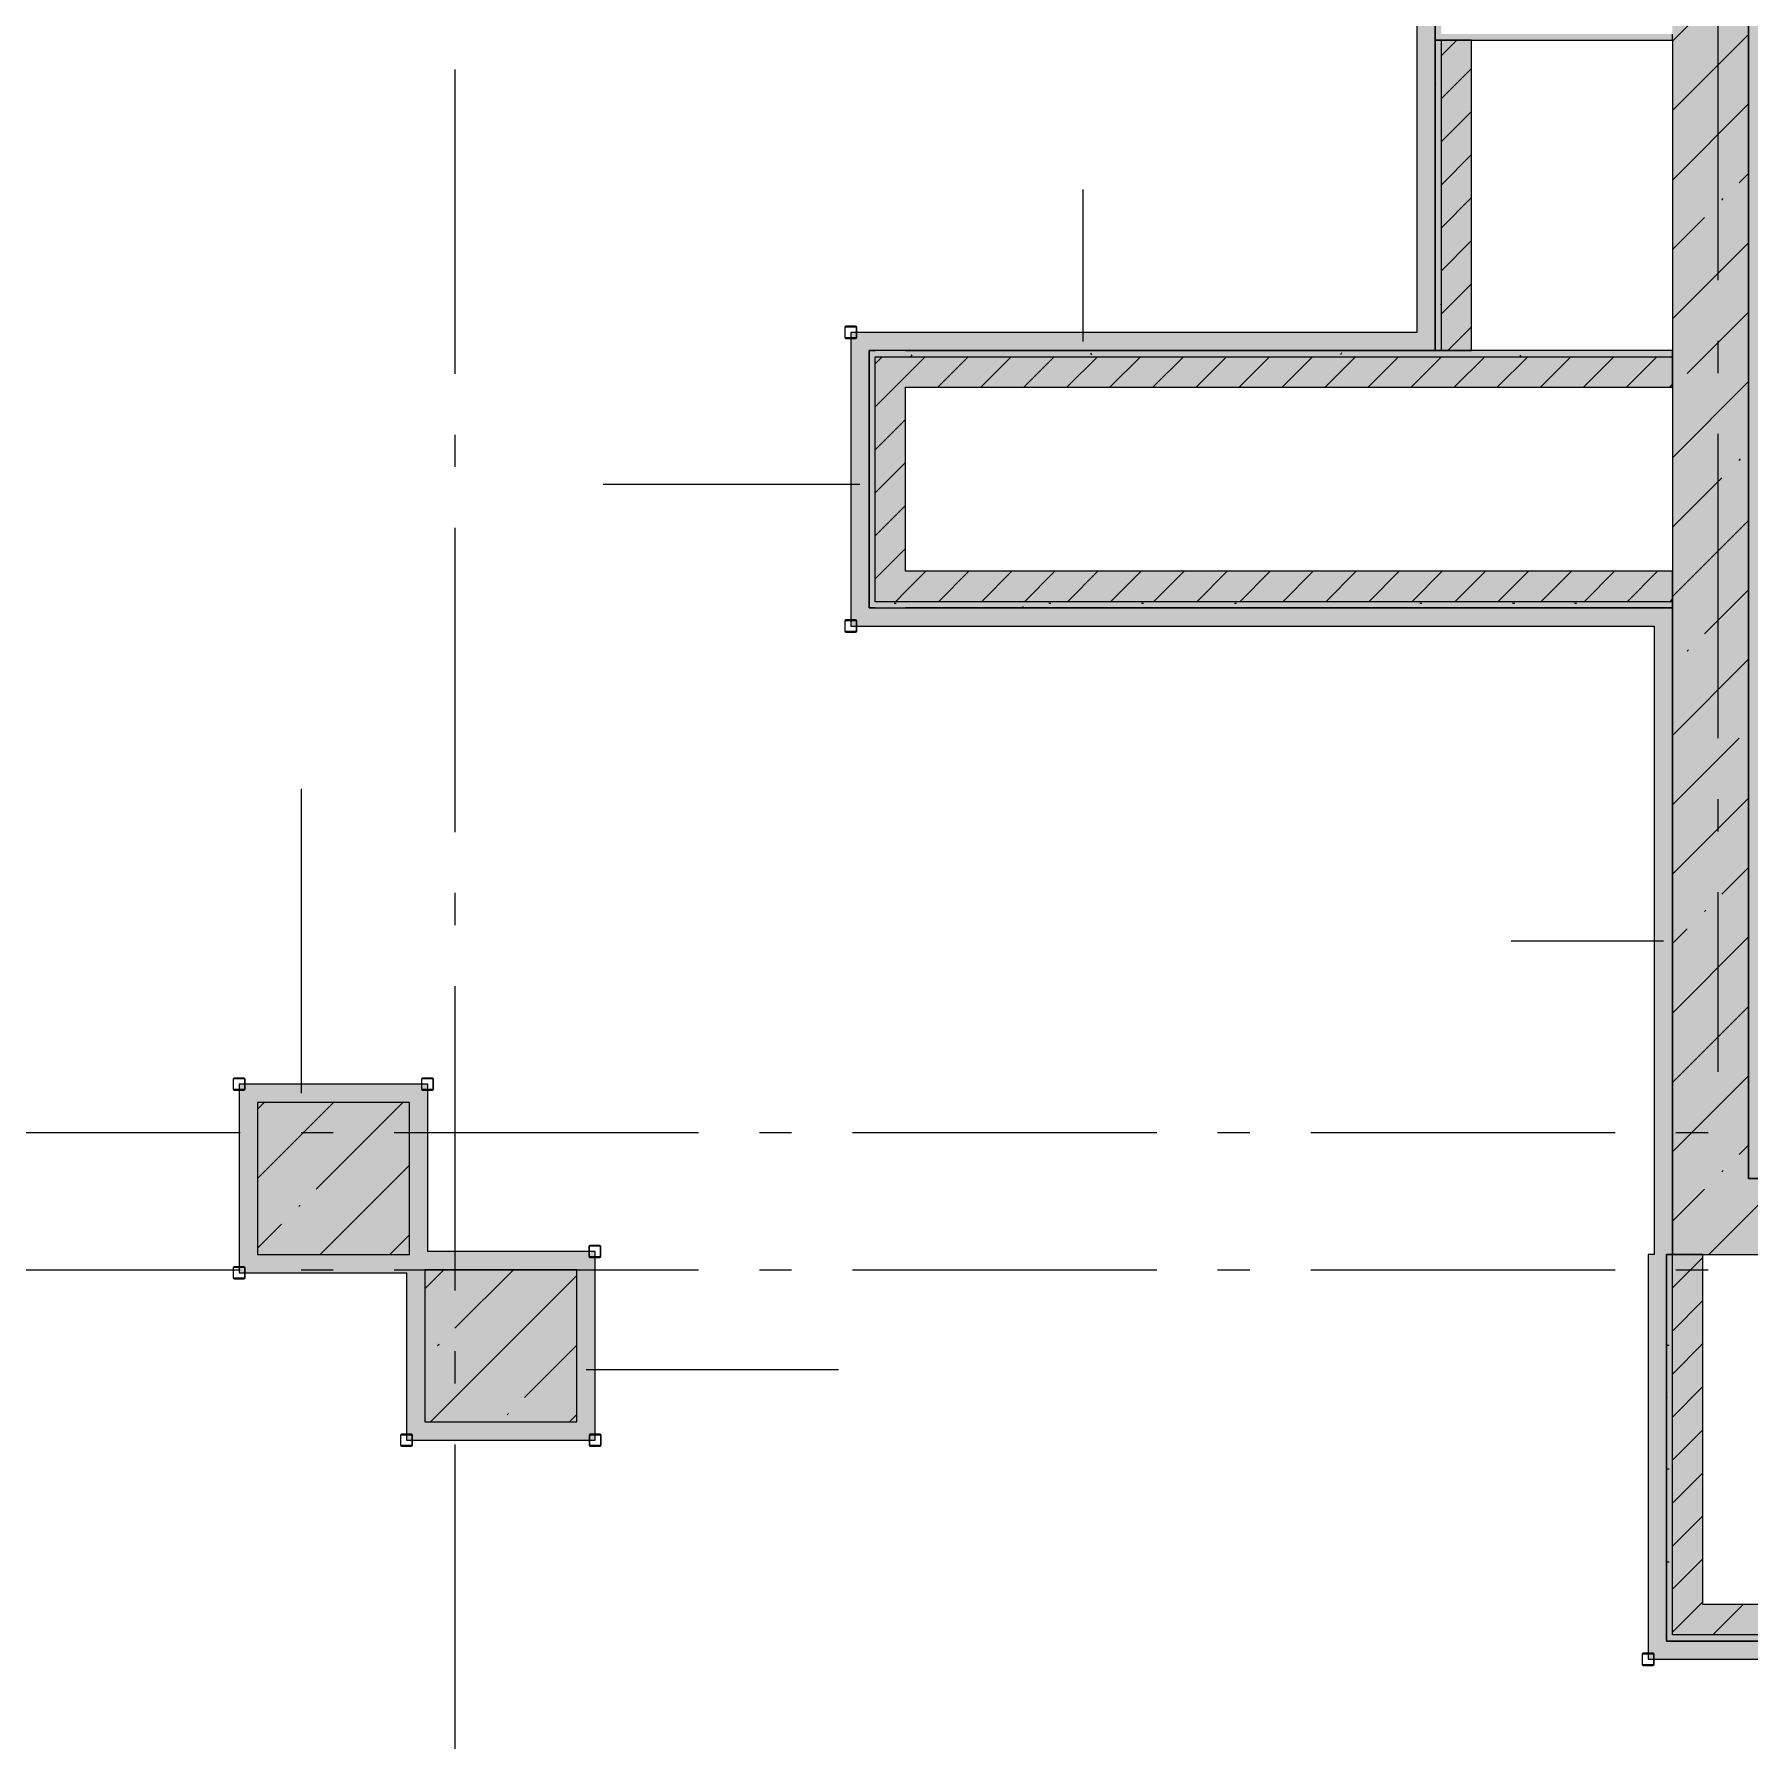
# Model space of a CAD drawing. Header units: millimetres. Extents: x -537608 to 253996, y -217170 to 186033.
# Drawn here: x -273809 to -268172, y -164873 to -159240 of the extents above; entities that cross this region are included whole.
import ezdxf

# ---------------------------------------------------------------- set-up
doc = ezdxf.new("R2010")
doc.units = ezdxf.units.MM
doc.layers.add('PDF _Геометрия', color=7, linetype='Continuous')
doc.layers.add('PDF _Сплошная заливка', color=7, linetype='Continuous', true_color=0xffffff)

msp = doc.modelspace()

# ---------------------------------------------------------------- hatches: boundary and pattern name
at = {"layer": 'PDF _Сплошная заливка', "true_color": 0x56bc34, "transparency": 33554559}
for points in [[(-268176.1667, -162939.6385), (-268116.166, -162939.6385), (-268116.166, -154959.6342), (-268176.1667, -154959.6342), (-268176.1667, -162539.9689)], [(-264836.1641, -162999.6382), (-264836.1641, -162939.6385), (-268176.1667, -162939.6385), (-268176.1667, -162999.6382), (-265617.4963, -162999.6382)]]:
    msp.add_hatch(color=85, dxfattribs=at).paths.add_polyline_path(points)
at = {"layer": 'PDF _Сплошная заливка', "transparency": 33554559}
for points in [[(-269206.1661, -159259.6366), (-269186.1673, -159259.6366), (-269186.1673, -155919.6346), (-269206.1661, -155919.6346), (-269206.1661, -156834.0462)], [(-268426.1657, -159259.6366), (-268426.1657, -159239.6361), (-269186.1673, -159239.6361), (-269186.1673, -159259.6366), (-268990.5735, -159259.6366)], [(-268426.1657, -160299.6369), (-268426.1657, -160279.6371), (-271046.1673, -160279.6371), (-271046.1673, -160299.6369), (-268990.5735, -160299.6369)], [(-268426.1657, -160399.6374), (-268426.1657, -160299.6369), (-270946.1669, -160299.6369), (-270946.1669, -160399.6374), (-268990.5735, -160399.6374)], [(-268426.1657, -161104.6381), (-268426.1657, -161004.6376), (-270946.1669, -161004.6376), (-270946.1669, -161104.6381), (-268990.5735, -161104.6381)], [(-268486.1663, -161124.6374), (-268426.1657, -161124.6374), (-268426.1657, -161104.6381), (-271046.1673, -161104.6381), (-271046.1673, -161124.6374), (-268990.5735, -161124.6374)], [(-265617.4963, -163249.6384), (-264776.1645, -163249.6384), (-264776.1645, -162999.6382), (-268426.1657, -162999.6382), (-268426.1657, -163249.6384)], [(-264776.1645, -164499.6386), (-264776.1645, -164399.639), (-268326.1652, -164399.639), (-268326.1652, -164499.6386), (-265617.4963, -164499.6386)], [(-264776.1645, -164519.6382), (-264776.1645, -164499.6386), (-268426.1657, -164499.6386), (-268426.1657, -164519.6382), (-265617.4963, -164519.6382)]]:
    msp.add_hatch(color=256, dxfattribs=at).paths.add_polyline_path(points)
at = {"layer": 'PDF _Сплошная заливка', "true_color": 0x72baa6, "transparency": 33554559}
for points in [[(-269266.1668, -160279.6371), (-269206.1661, -160279.6371), (-269206.1661, -155979.6353), (-269266.1668, -155979.6353), (-269266.1668, -160219.6364)], [(-269266.1668, -160279.6371), (-269266.1668, -160219.6364), (-271126.1668, -160219.6364), (-271126.1668, -160279.6371), (-270946.1669, -160279.6371)], [(-268486.1663, -161184.637), (-268486.1663, -161124.6374), (-271066.1683, -161124.6374), (-271066.1683, -161184.637), (-268990.5735, -161184.637)], [(-268426.1657, -163249.6384), (-268426.1657, -161124.6374), (-268486.1663, -161124.6374), (-268486.1663, -163249.6384), (-268446.1666, -163249.6384)], [(-264836.1641, -164579.6387), (-264836.1641, -164519.6382), (-268446.1666, -164519.6382), (-268446.1666, -164579.6387), (-265617.4963, -164579.6387)]]:
    msp.add_hatch(color=123, dxfattribs=at).paths.add_polyline_path(points)
at = {"layer": 'PDF _Сплошная заливка', "true_color": 0x9c76cf, "transparency": 33554559}
for points in [[(-273076.169, -163309.6381), (-272526.1687, -163309.6381), (-272526.1687, -163299.6387), (-272516.1682, -163299.6387), (-272516.1682, -163249.6384), (-273076.169, -163249.6384)], [(-272363.6508, -163299.6387), (-272026.1687, -163299.6387), (-272026.1687, -163239.6374), (-272516.1682, -163239.6374), (-272516.1682, -163299.6387)], [(-272026.1687, -163799.6385), (-271966.1679, -163799.6385), (-271966.1679, -163239.6374), (-272026.1687, -163239.6374), (-272026.1687, -163299.6387)]]:
    msp.add_hatch(color=193, dxfattribs=at).paths.add_polyline_path(points)

# ---------------------------------------------------------------- linework, layer by layer
at = {"layer": 'PDF _Геометрия', "lineweight": 9}
for p, q in [((-268176.1667, -162999.6382), (-268176.1667, -154899.6335)), ((-268176.1667, -154959.6342), (-268176.1667, -162939.6385)), ((-269266.1668, -155979.6353), (-269266.1668, -160219.6364)), ((-269206.1661, -159259.6366), (-269206.1661, -155979.6353)), ((-269206.1661, -155979.6353), (-269206.1661, -159259.6366)), ((-268426.1657, -159262.7734), (-268176.1667, -159012.7739)), ((-269186.1673, -159259.6366), (-269206.1661, -159259.6366)), ((-269206.1661, -159259.6366), (-269206.1661, -160279.6371)), ((-269206.1661, -160279.6371), (-269206.1661, -159259.6366)), ((-269206.1661, -159259.6366), (-269186.1673, -159259.6366)), ((-269186.1673, -159311.1982), (-269134.6062, -159259.6366)), ((-269086.1669, -159259.6366), (-269186.1673, -159259.6366)), ((-269186.1673, -159259.6366), (-269186.1673, -160279.6371)), ((-269186.1673, -159259.6366), (-269086.1669, -159259.6366)), ((-269086.1669, -160279.6371), (-269086.1669, -159259.6366)), ((-269086.1669, -159259.6366), (-268426.1657, -159259.6366)), ((-268426.1657, -159259.6366), (-268426.1657, -159239.6361)), ((-268426.1657, -159490.8725), (-268176.1667, -159240.872)), ((-268426.1657, -159259.6366), (-268426.1657, -161124.6374)), ((-269186.1673, -159452.6188), (-269086.1669, -159352.6184)), ((-269186.1673, -159594.0405), (-269086.1669, -159494.0411)), ((-268426.1657, -159718.9711), (-268176.1667, -159468.9716)), ((-269186.1673, -159735.4617), (-269086.1669, -159635.4628)), ((-268207.0293, -159727.9344), (-268176.1667, -159697.0696)), ((-270362.7549, -160249.6367), (-270362.7549, -159749.6367)), ((-269186.1673, -159876.8833), (-269086.1669, -159776.8834)), ((-268264.0546, -159784.9581), (-268259.3138, -159780.2156)), ((-268426.1657, -159947.0691), (-268321.0799, -159841.9823)), ((-269186.1673, -160018.305), (-269086.1669, -159918.3046)), ((-268426.1657, -160175.1682), (-268176.1667, -159925.1682)), ((-269186.1673, -160159.7261), (-269086.1669, -160059.7273)), ((-268378.1052, -160355.2047), (-268176.1667, -160153.2662)), ((-271144.9966, -160200.8088), (-271146.1678, -160203.6368)), ((-271146.1678, -160203.6368), (-271146.1678, -160235.6372)), ((-271146.1678, -160235.6372), (-271144.9966, -160238.4645)), ((-271142.1676, -160199.6365), (-271144.9966, -160200.8088)), ((-271144.9966, -160238.4645), (-271142.1676, -160239.6373)), ((-271144.1676, -160203.6368), (-271143.5821, -160202.2223)), ((-271144.1676, -160235.6372), (-271144.1676, -160203.6368)), ((-271143.5821, -160237.0501), (-271144.1676, -160235.6372)), ((-271143.5821, -160202.2223), (-271142.1676, -160201.6366)), ((-271142.1676, -160237.6373), (-271143.5821, -160237.0501)), ((-271110.1682, -160199.6365), (-271142.1676, -160199.6365)), ((-271142.1676, -160201.6366), (-271110.1682, -160201.6366)), ((-271110.1682, -160237.6373), (-271142.1676, -160237.6373)), ((-271142.1676, -160239.6373), (-271110.1682, -160239.6373)), ((-269266.1668, -160219.6364), (-271126.1668, -160219.6364)), ((-271126.1668, -160219.6364), (-271126.1668, -160279.6371)), ((-271107.3393, -160200.8088), (-271110.1682, -160199.6365)), ((-271110.1682, -160201.6366), (-271108.7537, -160202.2223)), ((-271108.7537, -160237.0501), (-271110.1682, -160237.6373)), ((-271110.1682, -160239.6373), (-271107.3393, -160238.4645)), ((-271108.7537, -160202.2223), (-271108.1681, -160203.6368)), ((-271108.1681, -160235.6372), (-271108.7537, -160237.0501)), ((-271108.1681, -160203.6368), (-271108.1681, -160235.6372)), ((-271106.168, -160203.6368), (-271107.3393, -160200.8088)), ((-271107.3393, -160238.4645), (-271106.168, -160235.6372)), ((-271106.168, -160235.6372), (-271106.168, -160203.6368)), ((-269164.6549, -160279.6371), (-269086.1669, -160201.1479)), ((-271126.1668, -160279.6371), (-271126.1668, -161184.637)), ((-271046.1673, -160279.6371), (-271066.1683, -160279.6371)), ((-271066.1683, -160279.6371), (-271066.1683, -161124.6374)), ((-271066.1683, -161124.6374), (-271066.1683, -160279.6371)), ((-271066.1683, -160279.6371), (-271046.1673, -160279.6371)), ((-270946.1669, -160279.6371), (-271046.1673, -160279.6371)), ((-271046.1673, -160322.6704), (-271023.135, -160299.6369)), ((-271046.1673, -161104.6381), (-271046.1673, -160299.6369)), ((-271046.1673, -160299.6369), (-270946.1669, -160299.6369)), ((-269266.1668, -160279.6371), (-270946.1669, -160279.6371)), ((-270946.1669, -160279.6371), (-269266.1668, -160279.6371)), ((-270946.1669, -160364.091), (-270881.7117, -160299.6369)), ((-270946.1669, -160299.6369), (-268426.1657, -160299.6369)), ((-270840.291, -160399.6374), (-270740.2906, -160299.6369)), ((-270698.8699, -160399.6374), (-270598.8695, -160299.6369)), ((-270557.4487, -160399.6374), (-270457.4483, -160299.6369)), ((-270416.0276, -160399.6374), (-270316.0271, -160299.6369)), ((-270274.6065, -160399.6374), (-270174.606, -160299.6369)), ((-270133.1832, -160399.6374), (-270033.1849, -160299.6369)), ((-269991.7621, -160399.6374), (-269891.7616, -160299.6369)), ((-269850.3409, -160399.6374), (-269750.3404, -160299.6369)), ((-269708.9198, -160399.6374), (-269608.9193, -160299.6369)), ((-269567.4986, -160399.6374), (-269467.4982, -160299.6369)), ((-269426.0775, -160399.6374), (-269326.0771, -160299.6369)), ((-269284.6563, -160399.6374), (-269184.6559, -160299.6369)), ((-269266.1668, -160279.6371), (-269206.1661, -160279.6371)), ((-268426.1657, -160279.6371), (-269266.1668, -160279.6371)), ((-269206.1661, -160279.6371), (-269186.1673, -160279.6371)), ((-269186.1673, -160279.6371), (-269086.1669, -160279.6371)), ((-269143.2352, -160399.6374), (-269043.2348, -160299.6369)), ((-269001.8119, -160399.6374), (-268901.8136, -160299.6369)), ((-268860.3908, -160399.6374), (-268760.3904, -160299.6369)), ((-268718.9696, -160399.6374), (-268618.9692, -160299.6369)), ((-268577.5485, -160399.6374), (-268477.548, -160299.6369)), ((-268426.1657, -160299.6369), (-268426.1657, -160279.6371)), ((-268426.1657, -160399.6374), (-268426.1657, -160299.6369)), ((-271046.1673, -160464.0915), (-270946.1669, -160364.091)), ((-270946.1669, -161004.6376), (-270946.1669, -160399.6374)), ((-270946.1669, -160399.6374), (-268426.1657, -160399.6374)), ((-268436.1274, -160399.6374), (-268426.1657, -160389.6763)), ((-268426.1657, -160631.3648), (-268176.1667, -160381.3653)), ((-271046.1673, -160605.5126), (-270946.1669, -160505.5127)), ((-268207.0293, -160640.3281), (-268202.2885, -160635.5856)), ((-271046.1673, -160746.9349), (-270946.1669, -160646.9344)), ((-268426.1657, -160859.4628), (-268264.0546, -160697.3523)), ((-271096.1676, -160719.3614), (-271940.1667, -160719.3614)), ((-271046.1673, -160888.356), (-270946.1669, -160788.3555)), ((-268426.1657, -161087.5625), (-268176.1667, -160837.5619)), ((-271046.1673, -161029.7772), (-270946.1669, -160929.7767)), ((-270946.1669, -161071.1989), (-270879.6061, -161004.6376)), ((-268426.1657, -161004.6376), (-270946.1669, -161004.6376)), ((-270838.1854, -161104.6381), (-270738.185, -161004.6376)), ((-270696.7621, -161104.6381), (-270596.7639, -161004.6376)), ((-270555.341, -161104.6381), (-270455.3406, -161004.6376)), ((-270413.9199, -161104.6381), (-270313.9194, -161004.6376)), ((-270272.4987, -161104.6381), (-270172.4983, -161004.6376)), ((-270131.0776, -161104.6381), (-270031.0771, -161004.6376)), ((-269989.6565, -161104.6381), (-269889.656, -161004.6376)), ((-269848.2353, -161104.6381), (-269748.2349, -161004.6376)), ((-269706.8141, -161104.6381), (-269606.8137, -161004.6376)), ((-269565.3909, -161104.6381), (-269465.3926, -161004.6376)), ((-269423.9698, -161104.6381), (-269323.9693, -161004.6376)), ((-269282.5486, -161104.6381), (-269182.5482, -161004.6376)), ((-269141.1274, -161104.6381), (-269041.127, -161004.6376)), ((-268999.7063, -161104.6381), (-268899.7059, -161004.6376)), ((-268858.2852, -161104.6381), (-268758.2847, -161004.6376)), ((-268716.8641, -161104.6381), (-268616.8636, -161004.6376)), ((-268575.4407, -161104.6381), (-268475.4425, -161004.6376)), ((-268426.1657, -161104.6381), (-268426.1657, -161004.6376)), ((-270979.6066, -161104.6381), (-270946.1669, -161071.1989)), ((-268321.0799, -161210.5747), (-268176.1667, -161065.661)), ((-271066.1683, -161124.6374), (-271046.1673, -161124.6374)), ((-271046.1673, -161124.6374), (-271066.1683, -161124.6374)), ((-270946.1669, -161104.6381), (-271046.1673, -161104.6381)), ((-271046.1673, -161124.6374), (-270946.1669, -161124.6374)), ((-268426.1657, -161104.6381), (-270946.1669, -161104.6381)), ((-270946.1669, -161124.6374), (-268486.1663, -161124.6374)), ((-268486.1663, -161124.6374), (-270946.1669, -161124.6374)), ((-268426.1657, -161124.6374), (-268486.1663, -161124.6374)), ((-268486.1663, -161124.6374), (-268426.1657, -161124.6374)), ((-268434.0196, -161104.6381), (-268426.1657, -161096.7825)), ((-268426.1657, -161124.6374), (-268426.1657, -161104.6381)), ((-268426.1657, -161124.6374), (-268426.1657, -162999.6382)), ((-268426.1657, -162999.6382), (-268426.1657, -161124.6374)), ((-271144.9966, -161165.8083), (-271146.1678, -161168.6373)), ((-271146.1678, -161168.6373), (-271146.1678, -161200.6367)), ((-271146.1678, -161200.6367), (-271144.9966, -161203.4657)), ((-271142.1676, -161164.6366), (-271144.9966, -161165.8083)), ((-271144.9966, -161203.4657), (-271142.1676, -161204.6369)), ((-271144.1676, -161168.6373), (-271143.5821, -161167.2228)), ((-271144.1676, -161200.6367), (-271144.1676, -161168.6373)), ((-271143.5821, -161202.0512), (-271144.1676, -161200.6367)), ((-271143.5821, -161167.2228), (-271142.1676, -161166.6378)), ((-271142.1676, -161202.6368), (-271143.5821, -161202.0512)), ((-271110.1682, -161164.6366), (-271142.1676, -161164.6366)), ((-271142.1676, -161166.6378), (-271110.1682, -161166.6378)), ((-271110.1682, -161202.6368), (-271142.1676, -161202.6368)), ((-271142.1676, -161204.6369), (-271110.1682, -161204.6369)), ((-271126.1668, -161184.637), (-271066.1683, -161184.637)), ((-271107.3393, -161165.8083), (-271110.1682, -161164.6366)), ((-271110.1682, -161166.6378), (-271108.7537, -161167.2228)), ((-271108.7537, -161202.0512), (-271110.1682, -161202.6368)), ((-271110.1682, -161204.6369), (-271107.3393, -161203.4657)), ((-271108.7537, -161167.2228), (-271108.1681, -161168.6373)), ((-271108.1681, -161200.6367), (-271108.7537, -161202.0512)), ((-271108.1681, -161168.6373), (-271108.1681, -161200.6367)), ((-271106.168, -161168.6373), (-271107.3393, -161165.8083)), ((-271107.3393, -161203.4657), (-271106.168, -161200.6367)), ((-271106.168, -161200.6367), (-271106.168, -161168.6373)), ((-271066.1683, -161184.637), (-268486.1663, -161184.637)), ((-268486.1663, -161184.637), (-268486.1663, -163249.6384)), ((-268426.1657, -161543.7596), (-268176.1667, -161293.7595)), ((-268378.1052, -161267.599), (-268373.3623, -161262.8571)), ((-268426.1657, -161771.8587), (-268207.0293, -161552.7223)), ((-272930.9974, -162719.6378), (-272930.9974, -161719.6377)), ((-268426.1657, -161999.9566), (-268176.1667, -161749.9567)), ((-268264.0546, -162065.9437), (-268176.1667, -161978.0557)), ((-268321.0799, -162122.969), (-268316.337, -162118.2277)), ((-268456.167, -162220.4903), (-268956.1671, -162220.4903)), ((-268426.1657, -162228.0558), (-268378.1052, -162179.9927)), ((-268426.1657, -162456.1538), (-268176.1667, -162206.1532)), ((-268426.1657, -162684.2534), (-268176.1667, -162434.2529)), ((-273154.9973, -162670.8093), (-273156.1685, -162673.6378)), ((-273152.1683, -162669.6375), (-273154.9973, -162670.8093)), ((-273153.5828, -162672.2233), (-273152.1683, -162671.6377)), ((-273120.1689, -162669.6375), (-273152.1683, -162669.6375)), ((-273152.1683, -162671.6377), (-273120.1689, -162671.6377)), ((-273117.3399, -162670.8093), (-273120.1689, -162669.6375)), ((-273120.1689, -162671.6377), (-273118.7544, -162672.2233)), ((-273116.1688, -162673.6378), (-273117.3399, -162670.8093)), ((-272535.9969, -162670.8093), (-272537.1682, -162673.6378)), ((-272533.168, -162669.6375), (-272535.9969, -162670.8093)), ((-272534.5824, -162672.2233), (-272533.168, -162671.6377)), ((-272501.1686, -162669.6375), (-272533.168, -162669.6375)), ((-272533.168, -162671.6377), (-272501.1686, -162671.6377)), ((-272498.3396, -162670.8093), (-272501.1686, -162669.6375)), ((-272501.1686, -162671.6377), (-272499.7541, -162672.2233)), ((-272497.1684, -162673.6378), (-272498.3396, -162670.8093)), ((-268426.1657, -162912.3512), (-268176.1667, -162662.3509)), ((-273156.1685, -162673.6378), (-273156.1685, -162705.6382)), ((-273156.1685, -162705.6382), (-273154.9973, -162708.4661)), ((-273154.9973, -162708.4661), (-273152.1683, -162709.6373)), ((-273154.1684, -162673.6378), (-273153.5828, -162672.2233)), ((-273154.1684, -162705.6382), (-273154.1684, -162673.6378)), ((-273153.5828, -162707.0516), (-273154.1684, -162705.6382)), ((-273152.1683, -162707.6383), (-273153.5828, -162707.0516)), ((-273120.1689, -162707.6383), (-273152.1683, -162707.6383)), ((-273152.1683, -162709.6373), (-273120.1689, -162709.6373)), ((-273076.169, -162689.6374), (-273136.1675, -162689.6374)), ((-273136.1675, -162689.6374), (-273136.1675, -163309.6381)), ((-273118.7544, -162707.0516), (-273120.1689, -162707.6383)), ((-273120.1689, -162709.6373), (-273117.3399, -162708.4661)), ((-273118.7544, -162672.2233), (-273118.1688, -162673.6378)), ((-273118.1688, -162705.6382), (-273118.7544, -162707.0516)), ((-273118.1688, -162673.6378), (-273118.1688, -162705.6382)), ((-273117.3399, -162708.4661), (-273116.1688, -162705.6382)), ((-273116.1688, -162705.6382), (-273116.1688, -162673.6378)), ((-272576.1668, -162689.6374), (-273076.169, -162689.6374)), ((-272516.1682, -162689.6374), (-272576.1668, -162689.6374)), ((-272537.1682, -162673.6378), (-272537.1682, -162705.6382)), ((-272537.1682, -162705.6382), (-272535.9969, -162708.4661)), ((-272535.9969, -162708.4661), (-272533.168, -162709.6373)), ((-272535.1681, -162673.6378), (-272534.5824, -162672.2233)), ((-272535.1681, -162705.6382), (-272535.1681, -162673.6378)), ((-272534.5824, -162707.0516), (-272535.1681, -162705.6382)), ((-272533.168, -162707.6383), (-272534.5824, -162707.0516)), ((-272501.1686, -162707.6383), (-272533.168, -162707.6383)), ((-272533.168, -162709.6373), (-272501.1686, -162709.6373)), ((-272516.1682, -163239.6374), (-272516.1682, -162689.6374)), ((-272499.7541, -162707.0516), (-272501.1686, -162707.6383)), ((-272501.1686, -162709.6373), (-272498.3396, -162708.4661)), ((-272499.7541, -162672.2233), (-272499.1685, -162673.6378)), ((-272499.1685, -162705.6382), (-272499.7541, -162707.0516)), ((-272499.1685, -162673.6378), (-272499.1685, -162705.6382)), ((-272498.3396, -162708.4661), (-272497.1684, -162705.6382)), ((-272497.1684, -162705.6382), (-272497.1684, -162673.6378)), ((-273076.169, -163000.3809), (-272825.4251, -162749.6376)), ((-273076.169, -162772.2829), (-273053.5242, -162749.6376)), ((-272576.1668, -162749.6376), (-273076.169, -162749.6376)), ((-273076.169, -162749.6376), (-273076.169, -163249.6384)), ((-272883.0511, -163035.3629), (-272597.9289, -162750.2394)), ((-272576.1668, -163249.6384), (-272576.1668, -162749.6376)), ((-268207.0293, -162921.3137), (-268176.1667, -162890.4502)), ((-268176.1667, -162939.6385), (-268176.1667, -162999.6382)), ((-272869.227, -163249.6384), (-272576.1668, -162956.5777)), ((-268426.1657, -163249.6384), (-268426.1657, -162999.6382)), ((-268426.1657, -162999.6382), (-268426.1657, -163249.6384)), ((-268307.2558, -163249.6384), (-268057.2569, -162999.6382)), ((-268264.0546, -162978.339), (-268259.3138, -162973.5974)), ((-268176.1667, -162999.6382), (-264836.1641, -162999.6382)), ((-264836.1641, -162999.6382), (-268176.1667, -162999.6382)), ((-268426.1657, -163140.4497), (-268321.0799, -163035.3629)), ((-272940.0764, -163092.3877), (-272935.3356, -163087.6466)), ((-273076.169, -163228.4797), (-272997.1017, -163149.4131)), ((-272641.1301, -163249.6384), (-272576.1668, -163184.6771)), ((-271985.9967, -163220.8104), (-271987.1679, -163223.638)), ((-271987.1679, -163223.638), (-271987.1679, -163255.6385)), ((-271983.1677, -163219.6378), (-271985.9967, -163220.8104)), ((-271985.1678, -163223.638), (-271984.5822, -163222.2236)), ((-271985.1678, -163255.6385), (-271985.1678, -163223.638)), ((-271984.5822, -163222.2236), (-271983.1677, -163221.6379)), ((-271951.1683, -163219.6378), (-271983.1677, -163219.6378)), ((-271983.1677, -163221.6379), (-271951.1683, -163221.6379)), ((-271948.3393, -163220.8104), (-271951.1683, -163219.6378)), ((-271951.1683, -163221.6379), (-271949.7538, -163222.2236)), ((-271949.7538, -163222.2236), (-271949.1682, -163223.638)), ((-271949.1682, -163223.638), (-271949.1682, -163255.6385)), ((-271947.1682, -163223.638), (-271948.3393, -163220.8104)), ((-271947.1682, -163255.6385), (-271947.1682, -163223.638)), ((-273154.9973, -163290.8102), (-273156.1685, -163293.6378)), ((-273152.1683, -163289.6377), (-273154.9973, -163290.8102)), ((-273153.5828, -163292.2233), (-273152.1683, -163291.6378)), ((-273120.1689, -163289.6377), (-273152.1683, -163289.6377)), ((-273152.1683, -163291.6378), (-273120.1689, -163291.6378)), ((-273117.3399, -163290.8102), (-273120.1689, -163289.6377)), ((-273120.1689, -163291.6378), (-273118.7544, -163292.2233)), ((-273116.1688, -163293.6378), (-273117.3399, -163290.8102)), ((-273076.169, -163249.6384), (-272576.1668, -163249.6384)), ((-272026.1687, -163239.6374), (-272516.1682, -163239.6374)), ((-271966.1679, -163239.6374), (-272026.1687, -163239.6374)), ((-271987.1679, -163255.6385), (-271985.9967, -163258.4661)), ((-271985.9967, -163258.4661), (-271983.1677, -163259.6387)), ((-271984.5822, -163257.0516), (-271985.1678, -163255.6385)), ((-271983.1677, -163257.6386), (-271984.5822, -163257.0516)), ((-271951.1683, -163257.6386), (-271983.1677, -163257.6386)), ((-271983.1677, -163259.6387), (-271951.1683, -163259.6387)), ((-271966.1679, -163799.6385), (-271966.1679, -163239.6374)), ((-271949.7538, -163257.0516), (-271951.1683, -163257.6386)), ((-271951.1683, -163259.6387), (-271948.3393, -163258.4661)), ((-271949.1682, -163255.6385), (-271949.7538, -163257.0516)), ((-271948.3393, -163258.4661), (-271947.1682, -163255.6385)), ((-268486.1663, -163249.6384), (-268506.1673, -163249.6384)), ((-268506.1673, -163249.6384), (-268506.1673, -164579.6387)), ((-268426.1657, -163249.6384), (-268446.1666, -163249.6384)), ((-268446.1666, -163249.6384), (-268446.1666, -164519.6382)), ((-268446.1666, -164519.6382), (-268446.1666, -163249.6384)), ((-268446.1666, -163249.6384), (-268426.1657, -163249.6384)), ((-268326.1652, -163249.6384), (-268426.1657, -163249.6384)), ((-268426.1657, -164499.6386), (-268426.1657, -163249.6384)), ((-268426.1657, -163249.6384), (-264776.1645, -163249.6384)), ((-268426.1657, -163359.5261), (-268326.1652, -163259.5256)), ((-268326.1652, -164399.639), (-268326.1652, -163249.6384)), ((-273156.1685, -163293.6378), (-273156.1685, -163325.6383)), ((-273156.1685, -163325.6383), (-273154.9973, -163328.4668)), ((-273154.9973, -163328.4668), (-273152.1683, -163329.6377)), ((-273154.1684, -163293.6378), (-273153.5828, -163292.2233)), ((-273154.1684, -163325.6383), (-273154.1684, -163293.6378)), ((-273153.5828, -163327.0523), (-273154.1684, -163325.6383)), ((-273152.1683, -163327.6384), (-273153.5828, -163327.0523)), ((-273120.1689, -163327.6384), (-273152.1683, -163327.6384)), ((-273152.1683, -163329.6377), (-273120.1689, -163329.6377)), ((-273136.1675, -163309.6381), (-273076.169, -163309.6381)), ((-273118.7544, -163327.0523), (-273120.1689, -163327.6384)), ((-273120.1689, -163329.6377), (-273117.3399, -163328.4668)), ((-273118.7544, -163292.2233), (-273118.1688, -163293.6378)), ((-273118.1688, -163325.6383), (-273118.7544, -163327.0523)), ((-273118.1688, -163293.6378), (-273118.1688, -163325.6383)), ((-273117.3399, -163328.4668), (-273116.1688, -163325.6383)), ((-273116.1688, -163325.6383), (-273116.1688, -163293.6378)), ((-273076.169, -163309.6381), (-272586.1672, -163309.6381)), ((-272586.1672, -163309.6381), (-272586.1672, -163859.6383)), ((-272526.1687, -163362.7749), (-272463.0312, -163299.6387)), ((-272026.1687, -163299.6387), (-272526.1687, -163299.6387)), ((-272526.1687, -163299.6387), (-272526.1687, -163799.6385)), ((-272506.833, -163799.6385), (-272026.1687, -163318.9717)), ((-272426.8551, -163491.5603), (-272234.9321, -163299.6387)), ((-272026.1687, -163799.6385), (-272026.1687, -163299.6387)), ((-268426.1657, -163500.9475), (-268326.1652, -163400.947)), ((-272483.8782, -163548.5857), (-272479.1374, -163543.8435)), ((-272198.7559, -163719.6597), (-272026.1687, -163547.071)), ((-268426.1657, -163642.3686), (-268326.1652, -163542.369)), ((-271996.1672, -163627.5106), (-271166.9567, -163627.5106)), ((-268426.1657, -163783.7893), (-268326.1652, -163683.7901)), ((-272255.7813, -163776.6837), (-272251.0383, -163771.9421)), ((-272050.637, -163799.6385), (-272026.1687, -163775.1691)), ((-272604.997, -163840.8097), (-272606.1682, -163843.6387)), ((-272606.1682, -163843.6387), (-272606.1682, -163875.6385)), ((-272602.168, -163839.638), (-272604.997, -163840.8097)), ((-272604.1681, -163843.6387), (-272603.5825, -163842.2242)), ((-272604.1681, -163875.6385), (-272604.1681, -163843.6387)), ((-272603.5825, -163842.2242), (-272602.168, -163841.6386)), ((-272570.1686, -163839.638), (-272602.168, -163839.638)), ((-272602.168, -163841.6386), (-272570.1686, -163841.6386)), ((-272567.3397, -163840.8097), (-272570.1686, -163839.638)), ((-272570.1686, -163841.6386), (-272568.7541, -163842.2242)), ((-272568.7541, -163842.2242), (-272568.1685, -163843.6387)), ((-272568.1685, -163843.6387), (-272568.1685, -163875.6385)), ((-272566.1685, -163843.6387), (-272567.3397, -163840.8097)), ((-272566.1685, -163875.6385), (-272566.1685, -163843.6387)), ((-272526.1687, -163799.6385), (-272026.1687, -163799.6385)), ((-271984.9955, -163840.8097), (-271986.1667, -163843.6387)), ((-271986.1667, -163843.6387), (-271986.1667, -163875.6385)), ((-271982.1665, -163839.638), (-271984.9955, -163840.8097)), ((-271984.1666, -163843.6387), (-271983.581, -163842.2242)), ((-271984.1666, -163875.6385), (-271984.1666, -163843.6387)), ((-271983.581, -163842.2242), (-271982.1665, -163841.6386)), ((-271950.1672, -163839.638), (-271982.1665, -163839.638)), ((-271982.1665, -163841.6386), (-271950.1672, -163841.6386)), ((-271966.1679, -163859.6383), (-271966.1679, -163799.6385)), ((-271947.3382, -163840.8097), (-271950.1672, -163839.638)), ((-271950.1672, -163841.6386), (-271948.7527, -163842.2242)), ((-271948.7527, -163842.2242), (-271948.1671, -163843.6387)), ((-271948.1671, -163843.6387), (-271948.1671, -163875.6385)), ((-271946.167, -163843.6387), (-271947.3382, -163840.8097)), ((-271946.167, -163875.6385), (-271946.167, -163843.6387)), ((-268426.1657, -163925.212), (-268326.1652, -163825.2115)), ((-272606.1682, -163875.6385), (-272604.997, -163878.4667)), ((-272604.997, -163878.4667), (-272602.168, -163879.638)), ((-272603.5825, -163877.0523), (-272604.1681, -163875.6385)), ((-272602.168, -163877.6379), (-272603.5825, -163877.0523)), ((-272570.1686, -163877.6379), (-272602.168, -163877.6379)), ((-272602.168, -163879.638), (-272570.1686, -163879.638)), ((-272586.1672, -163859.6383), (-272526.1687, -163859.6383)), ((-272568.7541, -163877.0523), (-272570.1686, -163877.6379)), ((-272570.1686, -163879.638), (-272567.3397, -163878.4667)), ((-272568.1685, -163875.6385), (-272568.7541, -163877.0523)), ((-272567.3397, -163878.4667), (-272566.1685, -163875.6385)), ((-272526.1687, -163859.6383), (-271966.1679, -163859.6383)), ((-271986.1667, -163875.6385), (-271984.9955, -163878.4667)), ((-271984.9955, -163878.4667), (-271982.1665, -163879.638)), ((-271983.581, -163877.0523), (-271984.1666, -163875.6385)), ((-271982.1665, -163877.6379), (-271983.581, -163877.0523)), ((-271950.1672, -163877.6379), (-271982.1665, -163877.6379)), ((-271982.1665, -163879.638), (-271950.1672, -163879.638)), ((-271948.7527, -163877.0523), (-271950.1672, -163877.6379)), ((-271950.1672, -163879.638), (-271947.3382, -163878.4667)), ((-271948.1671, -163875.6385), (-271948.7527, -163877.0523)), ((-271947.3382, -163878.4667), (-271946.167, -163875.6385)), ((-268426.1657, -164066.6326), (-268326.1652, -163966.6322)), ((-268426.1657, -164208.0537), (-268326.1652, -164108.0549)), ((-268426.1657, -164349.4751), (-268326.1652, -164249.476)), ((-268426.1657, -164490.8971), (-268326.1652, -164390.8966)), ((-264776.1645, -164399.639), (-268326.1652, -164399.639)), ((-268293.4855, -164499.6386), (-268193.4872, -164399.639)), ((-268446.1666, -164519.6382), (-268426.1657, -164519.6382)), ((-264836.1641, -164519.6382), (-268446.1666, -164519.6382)), ((-268326.1652, -164499.6386), (-268426.1657, -164499.6386)), ((-268426.1657, -164519.6382), (-268326.1652, -164519.6382)), ((-264776.1645, -164499.6386), (-268326.1652, -164499.6386)), ((-268326.1652, -164519.6382), (-264776.1645, -164519.6382)), ((-268524.9949, -164560.81), (-268526.1661, -164563.6384)), ((-268526.1661, -164563.6384), (-268526.1661, -164595.6383)), ((-268522.1659, -164559.639), (-268524.9949, -164560.81)), ((-268524.166, -164563.6384), (-268523.5804, -164562.2245)), ((-268524.166, -164595.6383), (-268524.166, -164563.6384)), ((-268523.5804, -164562.2245), (-268522.1659, -164561.6391)), ((-268490.1665, -164559.639), (-268522.1659, -164559.639)), ((-268522.1659, -164561.6391), (-268490.1665, -164561.6391)), ((-268506.1673, -164579.6387), (-268446.1666, -164579.6387)), ((-268487.3376, -164560.81), (-268490.1665, -164559.639)), ((-268490.1665, -164561.6391), (-268488.752, -164562.2245)), ((-268488.752, -164562.2245), (-268488.1664, -164563.6384)), ((-268488.1664, -164563.6384), (-268488.1664, -164595.6383)), ((-268486.1663, -164563.6384), (-268487.3376, -164560.81)), ((-268486.1663, -164595.6383), (-268486.1663, -164563.6384)), ((-268446.1666, -164579.6387), (-264836.1641, -164579.6387)), ((-268526.1661, -164595.6383), (-268524.9949, -164598.4673)), ((-268524.9949, -164598.4673), (-268522.1659, -164599.639)), ((-268523.5804, -164597.0528), (-268524.166, -164595.6383)), ((-268522.1659, -164597.6389), (-268523.5804, -164597.0528)), ((-268490.1665, -164597.6389), (-268522.1659, -164597.6389)), ((-268522.1659, -164599.639), (-268490.1665, -164599.639)), ((-268488.752, -164597.0528), (-268490.1665, -164597.6389)), ((-268490.1665, -164599.639), (-268487.3376, -164598.4673)), ((-268488.1664, -164595.6383), (-268488.752, -164597.0528)), ((-268487.3376, -164598.4673), (-268486.1663, -164595.6383))]:
    msp.add_line(p, q, dxfattribs=at)
at = {"layer": 'PDF _Геометрия', "color": 253, "lineweight": 9, "true_color": 0xaaaaaa}
for p, q in [((-268276.1672, -160047.597), (-268276.1672, -159047.5974)), ((-272426.1683, -160355.8931), (-272426.1683, -159355.8936)), ((-268276.1672, -160353.4307), (-268276.1672, -160247.5963)), ((-272426.1683, -160661.7273), (-272426.1683, -160555.8935)), ((-268276.1672, -161553.4306), (-268276.1672, -160553.4305)), ((-272426.1683, -161861.7273), (-272426.1683, -160861.7266)), ((-268276.1672, -161859.2648), (-268276.1672, -161753.4305)), ((-272426.1683, -162167.561), (-272426.1683, -162061.7271)), ((-268276.1672, -162649.6372), (-268276.1672, -162059.2641)), ((-272426.1683, -163367.5623), (-272426.1683, -162367.5608)), ((-273132.3956, -162849.6375), (-274132.3957, -162849.6375)), ((-272826.5619, -162849.6375), (-272932.3968, -162849.6375)), ((-271626.563, -162849.6375), (-272626.5632, -162849.6375)), ((-271320.7293, -162849.6375), (-271426.5621, -162849.6375)), ((-270120.7283, -162849.6375), (-271120.7285, -162849.6375)), ((-269814.8946, -162849.6375), (-269920.7275, -162849.6375)), ((-268614.8937, -162849.6375), (-269614.8937, -162849.6375)), ((-268309.06, -162849.6375), (-268414.8949, -162849.6375)), ((-274132.3957, -163299.6387), (-273132.3956, -163299.6387)), ((-272932.3968, -163299.6387), (-272826.5619, -163299.6387)), ((-272626.5632, -163299.6387), (-271626.563, -163299.6387)), ((-271426.5621, -163299.6387), (-271320.7293, -163299.6387)), ((-271120.7285, -163299.6387), (-270120.7283, -163299.6387)), ((-269920.7275, -163299.6387), (-269814.8946, -163299.6387)), ((-269614.8937, -163299.6387), (-268614.8937, -163299.6387)), ((-268414.8949, -163299.6387), (-268309.06, -163299.6387)), ((-272426.1683, -163673.3943), (-272426.1683, -163567.5618)), ((-272426.1683, -164873.3956), (-272426.1683, -163873.3952))]:
    msp.add_line(p, q, dxfattribs=at)
at = {"layer": 'PDF _Геометрия', "color": 8, "lineweight": 9, "true_color": 0x787878}
for p, q in [((-269204.0239, -159406.5693), (-269206.1661, -159402.8603)), ((-269186.1673, -160126.2444), (-269188.7379, -160130.6989)), ((-270925.2208, -160293.5743), (-270928.5751, -160299.3808)), ((-270334.2606, -160293.746), (-270337.6127, -160287.9399)), ((-269513.763, -160287.2564), (-269517.1152, -160293.064)), ((-268923.0482, -160299.6369), (-268926.1528, -160294.2567)), ((-270983.3678, -161109.4796), (-270976.6613, -161109.4796)), ((-270558.4499, -161124.6374), (-270560.7406, -161120.669)), ((-270475.3673, -161109.4796), (-270468.6609, -161109.4796)), ((-270170.5671, -161109.4796), (-270163.8606, -161109.4796)), ((-269865.7668, -161109.4796), (-269859.0604, -161109.4796)), ((-269256.1663, -161109.4796), (-269249.4599, -161109.4796)), ((-268951.366, -161109.4796), (-268944.6617, -161109.4796)), ((-268748.1659, -161109.4796), (-268741.4615, -161109.4796)), ((-268692.3764, -161105.5698), (-268692.9168, -161104.6381)), ((-268443.3656, -163547.8803), (-268436.6613, -163547.8803)), ((-268445.2688, -163719.7746), (-268446.1666, -163721.3282)), ((-268443.3656, -163954.2812), (-268436.6613, -163954.2812)), ((-268443.3656, -164259.0798), (-268436.6613, -164259.0798))]:
    msp.add_line(p, q, dxfattribs=at)
at = {"layer": 'PDF _Сплошная заливка', "lineweight": 35, "transparency": 33554559}
for points in [[(-268176.1667, -162999.6382), (-268176.1667, -154899.6335), (-268426.1657, -162999.6382), (-268426.1657, -154899.6335)], [(-269186.1673, -160279.6371), (-269186.1673, -159259.6366), (-269206.1661, -160279.6371), (-269206.1661, -159259.6366)], [(-269086.1669, -160279.6371), (-269086.1669, -159259.6366), (-269186.1673, -160279.6371), (-269186.1673, -159259.6366)], [(-271066.1683, -161124.6374), (-271046.1673, -161124.6374), (-271066.1683, -160279.6371), (-271046.1673, -160279.6371)], [(-271046.1673, -161104.6381), (-270946.1669, -161104.6381), (-271046.1673, -160299.6369), (-270946.1669, -160299.6369)], [(-273076.169, -163249.6384), (-272576.1668, -163249.6384), (-273076.169, -162749.6376), (-272576.1668, -162749.6376)], [(-268426.1657, -164519.6382), (-268426.1657, -163249.6384), (-268446.1666, -164519.6382), (-268446.1666, -163249.6384)], [(-268326.1652, -164499.6386), (-268326.1652, -163249.6384), (-268426.1657, -164499.6386), (-268426.1657, -163249.6384)], [(-272526.1687, -163799.6385), (-272026.1687, -163799.6385), (-272526.1687, -163299.6387), (-272026.1687, -163299.6387)]]:
    msp.add_solid(points, dxfattribs=at)
at = {"layer": 'PDF _Сплошная заливка', "color": 123, "lineweight": 35, "true_color": 0x72baa6, "transparency": 33554559}
for points in [[(-271066.1683, -161184.637), (-271066.1683, -160279.6371), (-271126.1668, -161184.637), (-271126.1668, -160279.6371)], [(-268446.1666, -164579.6387), (-268446.1666, -163249.6384), (-268506.1673, -164579.6387), (-268506.1673, -163249.6384)]]:
    msp.add_solid(points, dxfattribs=at)
at = {"layer": 'PDF _Сплошная заливка', "color": 193, "lineweight": 35, "true_color": 0x9c76cf, "transparency": 33554559}
for points in [[(-273076.169, -163309.6381), (-273076.169, -162689.6374), (-273136.1675, -163309.6381), (-273136.1675, -162689.6374)], [(-272576.1668, -162749.6376), (-272576.1668, -162689.6374), (-273076.169, -162749.6376), (-273076.169, -162689.6374)], [(-272516.1682, -163249.6384), (-272516.1682, -162689.6374), (-272576.1668, -163249.6384), (-272576.1668, -162689.6374)], [(-272526.1687, -163859.6383), (-272526.1687, -163309.6381), (-272586.1672, -163859.6383), (-272586.1672, -163309.6381)], [(-272526.1687, -163859.6383), (-271966.1679, -163859.6383), (-272526.1687, -163799.6385), (-271966.1679, -163799.6385)]]:
    msp.add_solid(points, dxfattribs=at)

doc.saveas('drawing.dxf')
